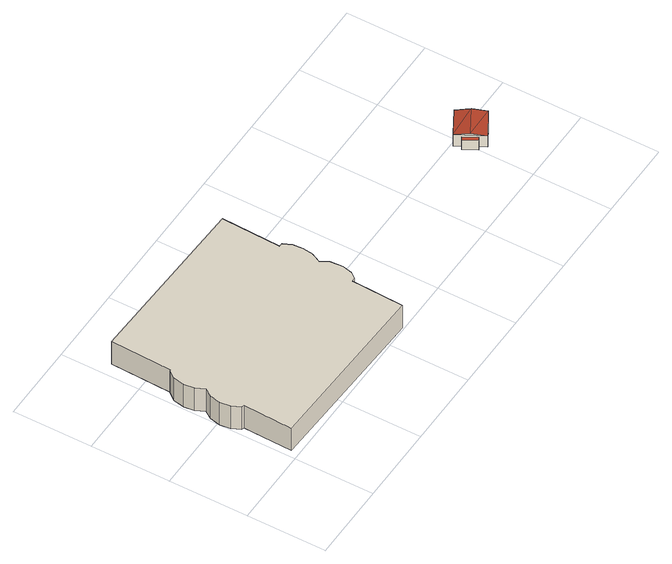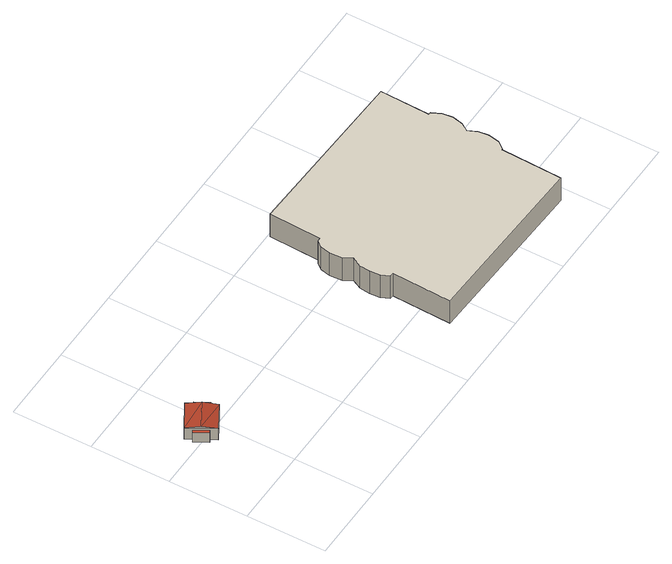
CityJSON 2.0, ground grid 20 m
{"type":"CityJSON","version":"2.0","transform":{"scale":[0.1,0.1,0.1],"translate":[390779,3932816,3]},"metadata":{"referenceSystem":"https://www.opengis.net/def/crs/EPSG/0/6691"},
"CityObjects":{
"building1":{"type":"Building","attributes":{"大字・町コード":"42","町・丁目コード":"3","13_区市町村コード_大字・町コード_町・丁目コード":"13111042003","measuredHeight":20.2,"BuildingDetails.buildingRoofEdgeArea":2044.95,"BuildingDetails.districtsAndZonesType":"11","BuildingDetails.prefecture":"13","BuildingDetails.city":"13111","BuildingDetails.surveyYear":2016},"address":[{"country":"日本","locality":"東京都大田区羽田空港三丁目"}],"geometry":[{"type":"Solid","lod":"1","boundaries":[[[[0,1,2,3,4,5,6,7,8,9,10,11,12,13,14,15,16,17,18,19,20,21,22,23,24,25]],[[24,26,27,25]],[[23,28,26,24]],[[22,29,28,23]],[[21,30,29,22]],[[20,31,30,21]],[[19,32,31,20]],[[18,33,32,19]],[[17,34,33,18]],[[16,35,34,17]],[[15,36,35,16]],[[14,37,36,15]],[[13,38,37,14]],[[12,39,38,13]],[[11,40,39,12]],[[10,41,40,11]],[[9,42,41,10]],[[8,43,42,9]],[[7,44,43,8]],[[6,45,44,7]],[[5,46,45,6]],[[4,47,46,5]],[[3,48,47,4]],[[2,49,48,3]],[[1,50,49,2]],[[0,51,50,1]],[[25,27,51,0]],[[26,28,29,30,31,32,33,34,35,36,37,38,39,40,41,42,43,44,45,46,47,48,49,50,51,27]]]]}]},
"building2":{"type":"Building","attributes":{"大字・町コード":"42","町・丁目コード":"3","13_区市町村コード_大字・町コード_町・丁目コード":"13111042003","measuredHeight":4.3,"BuildingDetails.buildingRoofEdgeArea":54.15,"BuildingDetails.districtsAndZonesType":"11","BuildingDetails.prefecture":"13","BuildingDetails.city":"13111","BuildingDetails.surveyYear":2016},"address":[{"country":"日本","locality":"東京都大田区羽田空港三丁目"}],"geometry":[{"type":"Solid","lod":"2","boundaries":[[[[52,53,54,55,56,57,58,59,60,61,62,63]],[[64,65,66,67]],[[68,69,70,71]],[[72,73,74]],[[72,74,75]],[[75,76,72]],[[75,77,76]],[[67,66,58,57]],[[65,59,58,66]],[[60,59,65,64]],[[69,53,52,70]],[[54,53,69,68]],[[71,70,52,63]],[[74,61,60,64,67,57,56,77]],[[71,63,62,73,76,55,54,68]],[[74,77,75]],[[76,73,72]],[[77,56,55,76]],[[73,62,61,74]]]],"semantics":{"surfaces":[{"type":"GroundSurface"},{"type":"RoofSurface"},{"type":"WallSurface"}],"values":[[0,1,1,1,1,1,1,2,2,2,2,2,2,2,2,2,2,2,2]]}}]}
},
"vertices":[
[479,327,2],[489,305,2],[491,280,2],[488,254,2],[476,229,2],[488,209,2],[491,177,2],[485,152,2],[473,136,2],[464,136,2],[459,5,2],[18,20,2],[22,145,2],[16,146,2],[5,169,2],[2,195,2],[8,222,2],[20,241,2],[10,264,2],[7,290,2],[12,318,2],[27,337,2],[29,337,2],[34,492,2],[475,477,2],[470,327,2],[475,477,74],[470,327,74],[34,492,74],[29,337,74],[27,337,74],[12,318,74],[7,290,74],[10,264,74],[20,241,74],[8,222,74],[2,195,74],[5,169,74],[16,146,74],[22,145,74],[18,20,74],[459,5,74],[464,136,74],[473,136,74],[485,152,74],[491,177,74],[488,209,74],[476,229,74],[488,254,74],[491,280,74],[489,305,74],[479,327,74],
[997,138,7],[978,171,7],[987,176,7],[978,193,7],[1042,229,7],[1051,213,7],[1058,217,7],[1077,184,7],[1070,179,7],[1079,163,7],[1015,126,7],[1006,143,7],[1070,179,37],[1077,184,37],[1058,217,37],[1051,213,37],[987,176,37],[978,171,37],[997,138,37],[1006,143,37],[997,159,49],[1015,126,43],[1079,163,43],[1061,196,49],[978,193,43],[1042,229,43]
]}
